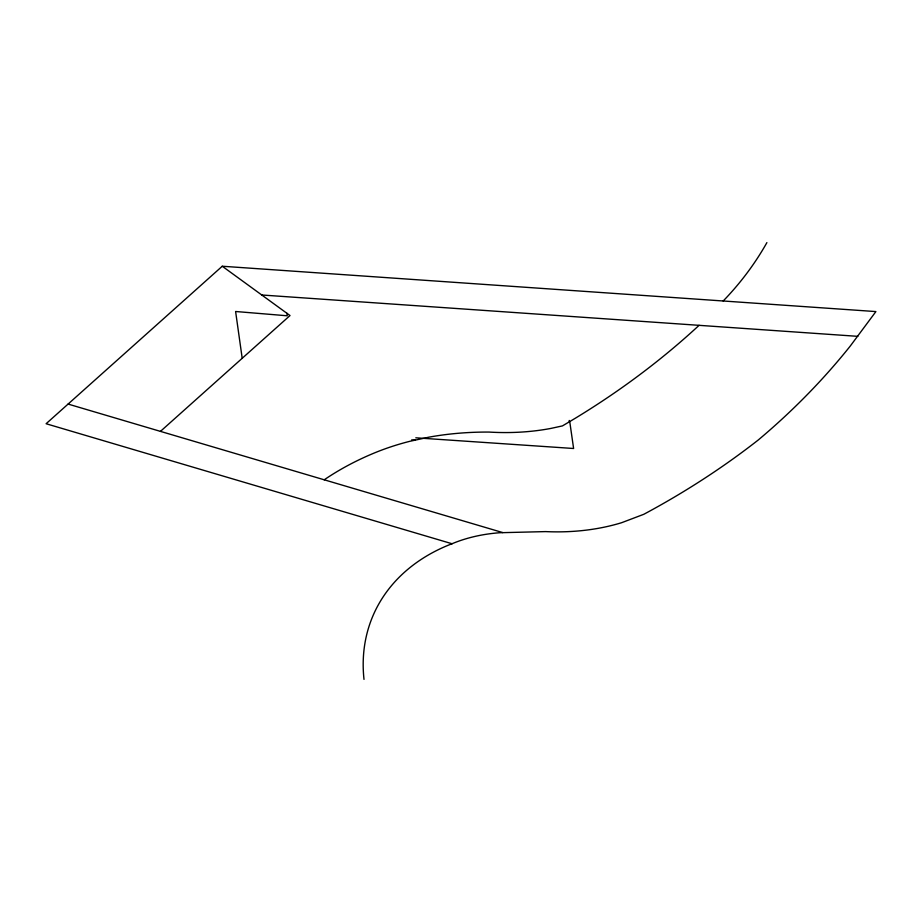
<?xml version="1.0" encoding="UTF-8"?>
<svg xmlns="http://www.w3.org/2000/svg" width="922" height="922" viewBox="0 0 922 922"><rect width="100%" height="100%" fill="white"/><g stroke="black" fill="none" stroke-linecap="round" stroke-linejoin="round"><path stroke-width="1.38" d="M723.194 300.987L726.087 297.967A514.983 372.937 20.9 0 0 766.897 242.613M222.26 266.239L46.1 423.728L452.022 543.738A161.373 116.864 20.9 0 1 499.978 532.72L545.686 531.602A213.65 154.712 20.9 0 0 621.659 522.693L643.81 514.292A1154.102 835.77 20.9 0 0 758.218 440.025A1122.65 812.997 20.9 0 0 850.268 346.05L875.9 311.578L222.26 266.239L290.015 315.543L160.451 431.381M451.976 543.761L452.022 543.738A215.08 160.128 23.4 0 0 364.006 679.387M415.81 437.812L573.611 448.495L569.738 421.561M261.779 294.994L857.829 336.346M411.742 439.829L415.107 440.059M68.09 404.067L502.674 532.559M569.22 420.455L569.427 421.746M242.198 358.301L235.606 311.498L287.226 315.785L286.938 313.307M699.083 325.328A1186.095 858.935 20.9 0 1 574.925 418.473L562.443 425.906L550.895 428.419A226.167 163.782 20.9 0 1 489.167 432.072A299.373 216.797 20.9 0 0 428.799 437.189L409.829 441.304A299.373 216.797 20.9 0 0 374.205 453.036A374.136 270.941 20.9 0 0 324.221 479.797"/></g></svg>
